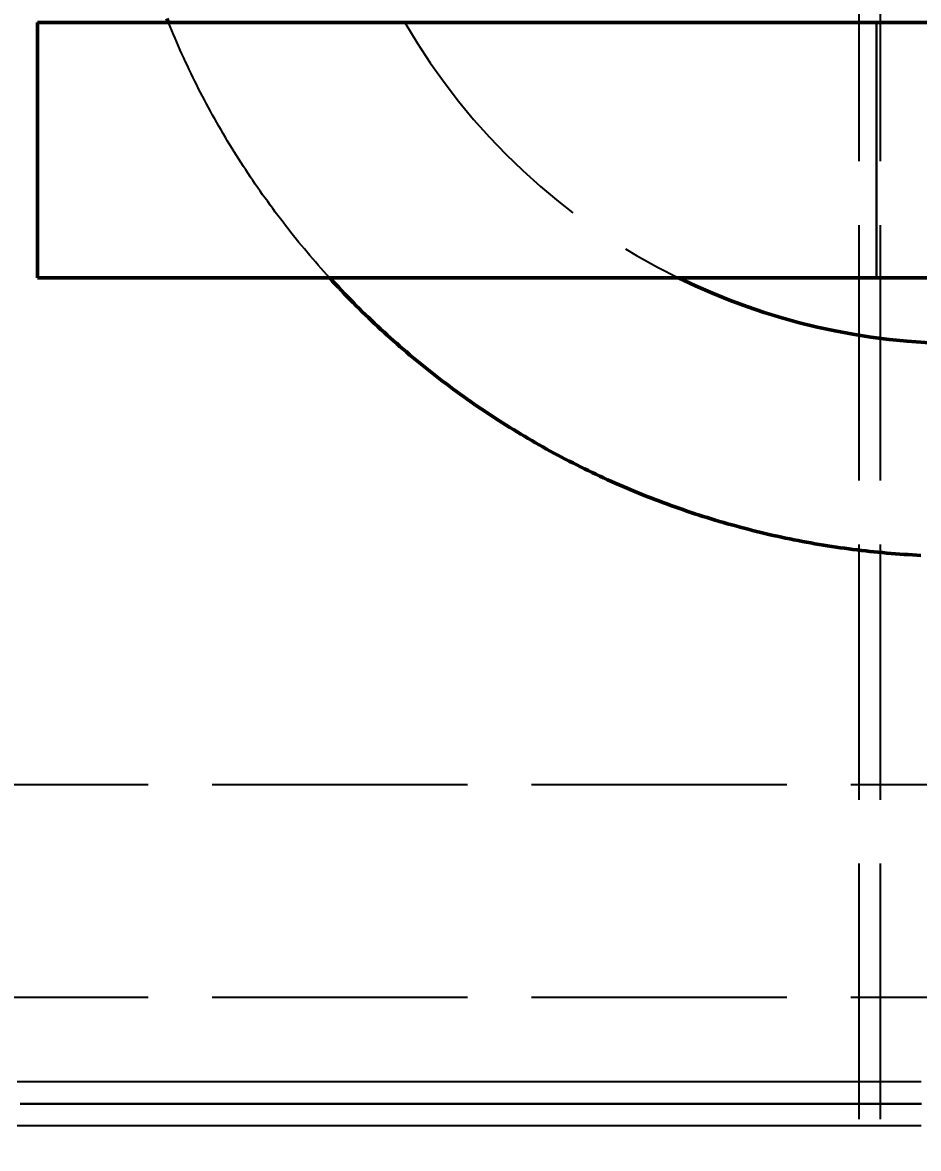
# Model space of a CAD drawing. Header units: millimetres. Extents: x 0 to 594, y 0 to 420.
# Drawn here: x 76.27 to 86.79, y 283.47 to 296.7 of the extents above; entities that cross this region are included whole.
import ezdxf

# ---------------------------------------------------------------- set-up
doc = ezdxf.new("R2010")
doc.units = ezdxf.units.MM
doc.linetypes.add('ISO02-TRAZOS', pattern=[3.75, 3, -0.75])
for name, color, linetype, lineweight in [('01-VISIBLE', 7, 'CONTINUOUS', 50), ('02-OCULTA', 4, 'ISO02-TRAZOS', 25), ('04-COTA', 3, 'CONTINUOUS', 25)]:
    doc.layers.add(name, color=color, linetype=linetype, lineweight=lineweight)
doc.styles.add('ISO3098', font='isocpeur.ttf')
doc.dimstyles.new('FLAMA-ISO', dxfattribs={"dimtxt": 3.5, "dimasz": 3, "dimexe": 2, "dimexo": 1, "dimgap": 1, "dimtad": 1, "dimdec": 1, "dimtxsty": 'ISO3098', "dimcen": 2.5, "dimclrd": 3, "dimclre": 3, "dimclrt": 3, "dimazin": 3, "dimtfac": 1, "dimtmove": 0, "dimatfit": 3, "dimlwd": 25, "dimlwe": 25})

msp = doc.modelspace()

# ---------------------------------------------------------------- linework, layer by layer
at = {"layer": '01-VISIBLE'}
for p, q in [((76.45, 293.7), (76.45, 296.7)), ((76.45, 296.7), (98.15, 296.7)), ((76.45, 293.7), (98.15, 293.7))]:
    msp.add_line(p, q, dxfattribs=at)
for points in [[(77.988, 296.7), (77.969, 296.747)], [(86.824, 290.441), (86.774, 290.444), (86.724, 290.447), (86.674, 290.45), (86.624, 290.453), (86.574, 290.456), (86.524, 290.46), (86.474, 290.464), (86.424, 290.468), (86.374, 290.473), (86.324, 290.477), (86.274, 290.482), (86.224, 290.488), (86.175, 290.493), (86.125, 290.499), (86.075, 290.505), (86.025, 290.511), (85.976, 290.518), (85.926, 290.524), (85.876, 290.531), (85.827, 290.539), (85.777, 290.546), (85.728, 290.554), (85.678, 290.562), (85.629, 290.57), (85.579, 290.578), (85.53, 290.587), (85.481, 290.596), (85.431, 290.605), (85.382, 290.615), (85.333, 290.624), (85.284, 290.634), (85.235, 290.644), (85.186, 290.655), (85.137, 290.666), (85.088, 290.676), (85.039, 290.688), (84.99, 290.699), (84.942, 290.711), (84.893, 290.723), (84.844, 290.735), (84.796, 290.747), (84.747, 290.76), (84.699, 290.772), (84.65, 290.786), (84.602, 290.799), (84.554, 290.812), (84.506, 290.826), (84.457, 290.84), (84.409, 290.855), (84.361, 290.869), (84.314, 290.884), (84.266, 290.899), (84.218, 290.914), (84.17, 290.93), (84.123, 290.945), (84.075, 290.961), (84.028, 290.978), (83.98, 290.994), (83.933, 291.011), (83.886, 291.028), (83.839, 291.045), (83.792, 291.062), (83.745, 291.08), (83.698, 291.098), (83.651, 291.116), (83.605, 291.134), (83.558, 291.153), (83.512, 291.171), (83.465, 291.19), (83.419, 291.21), (83.373, 291.229), (83.327, 291.249), (83.281, 291.269), (83.235, 291.289), (83.189, 291.309), (83.143, 291.33), (83.098, 291.351), (83.052, 291.372), (83.007, 291.393), (82.962, 291.415), (82.917, 291.436), (82.872, 291.458), (82.827, 291.48), (82.782, 291.503), (82.737, 291.526), (82.692, 291.548), (82.648, 291.571), (82.604, 291.595), (82.559, 291.618), (82.515, 291.642), (82.471, 291.666), (82.427, 291.69), (82.384, 291.715), (82.34, 291.739), (82.296, 291.764), (82.253, 291.789), (82.21, 291.814), (82.167, 291.84), (82.124, 291.866), (82.081, 291.892), (82.038, 291.918), (81.995, 291.944), (81.953, 291.971), (81.91, 291.997), (81.868, 292.024), (81.826, 292.052), (81.784, 292.079), (81.742, 292.107), (81.701, 292.134), (81.659, 292.162), (81.618, 292.191), (81.576, 292.219), (81.535, 292.248), (81.494, 292.277), (81.453, 292.306), (81.413, 292.335), (81.372, 292.364), (81.332, 292.394), (81.291, 292.424), (81.251, 292.454), (81.211, 292.484), (81.172, 292.515), (81.132, 292.545), (81.092, 292.576), (81.053, 292.607), (81.014, 292.639), (80.975, 292.67), (80.936, 292.702), (80.897, 292.733), (80.859, 292.765), (80.82, 292.798), (80.782, 292.83), (80.744, 292.863), (80.706, 292.896), (80.668, 292.928), (80.631, 292.962), (80.593, 292.995), (80.556, 293.029), (80.519, 293.062), (80.482, 293.096), (80.446, 293.13), (80.409, 293.165), (80.373, 293.199), (80.336, 293.234), (80.3, 293.268), (80.264, 293.303), (80.229, 293.339), (80.193, 293.374), (80.158, 293.41), (80.123, 293.445), (80.088, 293.481), (80.053, 293.517), (80.018, 293.553), (79.984, 293.59), (79.949, 293.626), (79.915, 293.663), (79.882, 293.7)]]:
    msp.add_lwpolyline(points, dxfattribs=at)
msp.add_arc((87.3, 300.48), 7.55, -116.1019, -63.8981, dxfattribs=at)
at = {"layer": '02-OCULTA'}
for p, q in [((86.1, 276.32), (86.1, 349.747)), ((86.35, 276.32), (86.35, 349.747)), ((76.45, 293.7), (76.45, 296.7)), ((76.45, 296.7), (86.3, 296.7)), ((86.3, 296.7), (88.3, 296.7)), ((86.3, 296.7), (86.3, 293.7)), ((86.3, 293.7), (86.3, 296.7)), ((76.45, 293.7), (86.3, 293.7)), ((86.3, 293.7), (88.3, 293.7)), ((71, 287.75), (105.6, 287.75)), ((71, 285.25), (105.6, 285.25))]:
    msp.add_line(p, q, dxfattribs=at)
for points in [[(79.882, 293.7), (79.848, 293.737), (79.814, 293.774), (79.781, 293.812), (79.747, 293.85), (79.714, 293.887), (79.682, 293.925), (79.649, 293.964), (79.616, 294.002), (79.584, 294.04), (79.552, 294.079), (79.52, 294.118), (79.488, 294.157), (79.457, 294.196), (79.426, 294.235), (79.395, 294.275), (79.364, 294.314), (79.333, 294.354), (79.302, 294.394), (79.272, 294.434), (79.242, 294.474), (79.212, 294.514), (79.182, 294.555), (79.153, 294.596), (79.123, 294.636), (79.094, 294.677), (79.065, 294.718), (79.037, 294.76), (79.008, 294.801), (78.98, 294.843), (78.952, 294.884), (78.924, 294.926), (78.896, 294.968), (78.869, 295.01), (78.842, 295.052), (78.815, 295.095), (78.788, 295.137), (78.761, 295.18), (78.735, 295.222), (78.709, 295.265), (78.683, 295.308), (78.657, 295.351), (78.632, 295.395), (78.606, 295.438), (78.581, 295.482), (78.556, 295.525), (78.532, 295.569), (78.507, 295.613), (78.483, 295.657), (78.459, 295.701), (78.435, 295.745), (78.412, 295.79), (78.388, 295.834), (78.365, 295.879), (78.342, 295.923), (78.32, 295.968), (78.297, 296.013), (78.275, 296.058), (78.253, 296.103), (78.231, 296.149), (78.21, 296.194), (78.188, 296.24), (78.167, 296.285), (78.146, 296.331), (78.126, 296.377), (78.105, 296.422), (78.085, 296.468), (78.065, 296.515), (78.046, 296.561), (78.026, 296.607), (78.007, 296.654), (77.988, 296.7)], [(86.825, 284.256), (86.746, 284.256), (86.666, 284.256), (86.587, 284.256), (86.508, 284.256), (86.429, 284.256), (86.35, 284.256), (86.27, 284.256), (86.191, 284.256), (86.112, 284.256), (86.033, 284.256), (85.954, 284.256), (85.874, 284.256), (85.795, 284.256), (85.716, 284.256), (85.637, 284.256), (85.558, 284.256), (85.478, 284.256), (85.399, 284.256), (85.32, 284.256), (85.241, 284.256), (85.162, 284.256), (85.082, 284.256), (85.003, 284.256), (84.924, 284.256), (84.845, 284.256), (84.766, 284.256), (84.686, 284.256), (84.607, 284.256), (84.528, 284.256), (84.449, 284.256), (84.37, 284.256), (84.29, 284.256), (84.211, 284.256), (84.132, 284.256), (84.053, 284.256), (83.974, 284.256), (83.894, 284.256), (83.815, 284.256), (83.736, 284.256), (83.657, 284.256), (83.578, 284.256), (83.498, 284.256), (83.419, 284.256), (83.34, 284.256), (83.261, 284.256), (83.182, 284.256), (83.102, 284.256), (83.023, 284.256), (82.944, 284.256), (82.865, 284.256), (82.786, 284.256), (82.706, 284.256), (82.627, 284.256), (82.548, 284.256), (82.469, 284.256), (82.39, 284.256), (82.31, 284.256), (82.231, 284.256), (82.152, 284.256), (82.073, 284.256), (81.994, 284.256), (81.914, 284.256), (81.835, 284.256), (81.756, 284.256), (81.677, 284.256), (81.598, 284.256), (81.518, 284.256), (81.439, 284.256), (81.36, 284.256), (81.281, 284.256), (81.202, 284.256), (81.122, 284.256), (81.043, 284.256), (80.964, 284.256), (80.885, 284.256), (80.806, 284.256), (80.726, 284.256), (80.647, 284.256), (80.568, 284.256), (80.489, 284.256), (80.41, 284.256), (80.33, 284.256), (80.251, 284.256), (80.172, 284.256), (80.093, 284.256), (80.014, 284.256), (79.934, 284.256), (79.855, 284.256), (79.776, 284.256), (79.697, 284.256), (79.618, 284.256), (79.538, 284.256), (79.459, 284.256), (79.38, 284.256), (79.301, 284.256), (79.222, 284.256), (79.142, 284.256), (79.063, 284.256), (78.984, 284.256), (78.905, 284.256), (78.826, 284.256), (78.746, 284.256), (78.667, 284.256), (78.588, 284.256), (78.509, 284.256), (78.43, 284.256), (78.35, 284.256), (78.271, 284.256), (78.192, 284.256), (78.113, 284.256), (78.034, 284.256), (77.954, 284.256), (77.875, 284.256), (77.796, 284.256), (77.717, 284.256), (77.638, 284.256), (77.558, 284.256), (77.479, 284.256), (77.4, 284.256), (77.321, 284.256), (77.242, 284.256), (77.162, 284.256), (77.083, 284.256), (77.004, 284.256), (76.925, 284.256), (76.846, 284.256), (76.766, 284.256), (76.687, 284.256), (76.608, 284.256), (76.529, 284.256), (76.45, 284.256), (76.37, 284.256), (76.291, 284.256), (76.212, 284.256)], [(86.825, 284.256), (86.746, 284.256), (86.666, 284.256), (86.587, 284.256), (86.508, 284.256), (86.429, 284.256), (86.35, 284.256), (86.27, 284.256), (86.191, 284.256), (86.112, 284.256), (86.033, 284.256), (85.954, 284.256), (85.874, 284.256), (85.795, 284.256), (85.716, 284.256), (85.637, 284.256), (85.558, 284.256), (85.478, 284.256), (85.399, 284.256), (85.32, 284.256), (85.241, 284.256), (85.162, 284.256), (85.082, 284.256), (85.003, 284.256), (84.924, 284.256), (84.845, 284.256), (84.766, 284.256), (84.686, 284.256), (84.607, 284.256), (84.528, 284.256), (84.449, 284.256), (84.37, 284.256), (84.29, 284.256), (84.211, 284.256), (84.132, 284.256), (84.053, 284.256), (83.974, 284.256), (83.894, 284.256), (83.815, 284.256), (83.736, 284.256), (83.657, 284.256), (83.578, 284.256), (83.498, 284.256), (83.419, 284.256), (83.34, 284.256), (83.261, 284.256), (83.182, 284.256), (83.102, 284.256), (83.023, 284.256), (82.944, 284.256), (82.865, 284.256), (82.786, 284.256), (82.706, 284.256), (82.627, 284.256), (82.548, 284.256), (82.469, 284.256), (82.39, 284.256), (82.31, 284.256), (82.231, 284.256), (82.152, 284.256), (82.073, 284.256), (81.994, 284.256), (81.914, 284.256), (81.835, 284.256), (81.756, 284.256), (81.677, 284.256), (81.598, 284.256), (81.518, 284.256), (81.439, 284.256), (81.36, 284.256), (81.281, 284.256), (81.202, 284.256), (81.122, 284.256), (81.043, 284.256), (80.964, 284.256), (80.885, 284.256), (80.806, 284.256), (80.726, 284.256), (80.647, 284.256), (80.568, 284.256), (80.489, 284.256), (80.41, 284.256), (80.33, 284.256), (80.251, 284.256), (80.172, 284.256), (80.093, 284.256), (80.014, 284.256), (79.934, 284.256), (79.855, 284.256), (79.776, 284.256), (79.697, 284.256), (79.618, 284.256), (79.538, 284.256), (79.459, 284.256), (79.38, 284.256), (79.301, 284.256), (79.222, 284.256), (79.142, 284.256), (79.063, 284.256), (78.984, 284.256), (78.905, 284.256), (78.826, 284.256), (78.746, 284.256), (78.667, 284.256), (78.588, 284.256), (78.509, 284.256), (78.43, 284.256), (78.35, 284.256), (78.271, 284.256), (78.192, 284.256), (78.113, 284.256), (78.034, 284.256), (77.954, 284.256), (77.875, 284.256), (77.796, 284.256), (77.717, 284.256), (77.638, 284.256), (77.558, 284.256), (77.479, 284.256), (77.4, 284.256), (77.321, 284.256), (77.242, 284.256), (77.162, 284.256), (77.083, 284.256), (77.004, 284.256), (76.925, 284.256), (76.846, 284.256), (76.766, 284.256), (76.687, 284.256), (76.608, 284.256), (76.529, 284.256), (76.45, 284.256), (76.37, 284.256), (76.291, 284.256), (76.212, 284.256)], [(86.83, 284), (86.751, 284), (86.673, 284), (86.594, 284), (86.516, 284), (86.438, 284), (86.359, 284), (86.281, 284), (86.202, 284), (86.124, 284), (86.046, 284), (85.967, 284), (85.889, 284), (85.81, 284), (85.732, 284), (85.654, 284), (85.575, 284), (85.497, 284), (85.418, 284), (85.34, 284), (85.262, 284), (85.183, 284), (85.105, 284), (85.026, 284), (84.948, 284), (84.87, 284), (84.791, 284), (84.713, 284), (84.634, 284), (84.556, 284), (84.478, 284), (84.399, 284), (84.321, 284), (84.242, 284), (84.164, 284), (84.086, 284), (84.007, 284), (83.929, 284), (83.85, 284), (83.772, 284), (83.694, 284), (83.615, 284), (83.537, 284), (83.458, 284), (83.38, 284), (83.302, 284), (83.223, 284), (83.145, 284), (83.066, 284), (82.988, 284), (82.91, 284), (82.831, 284), (82.753, 284), (82.674, 284), (82.596, 284), (82.518, 284), (82.439, 284), (82.361, 284), (82.282, 284), (82.204, 284), (82.126, 284), (82.047, 284), (81.969, 284), (81.89, 284), (81.812, 284), (81.734, 284), (81.655, 284), (81.577, 284), (81.498, 284), (81.42, 284), (81.342, 284), (81.263, 284), (81.185, 284), (81.106, 284), (81.028, 284), (80.95, 284), (80.871, 284), (80.793, 284), (80.714, 284), (80.636, 284), (80.558, 284), (80.479, 284), (80.401, 284), (80.322, 284), (80.244, 284), (80.166, 284), (80.087, 284), (80.009, 284), (79.93, 284), (79.852, 284), (79.774, 284), (79.695, 284), (79.617, 284), (79.538, 284), (79.46, 284), (79.382, 284), (79.303, 284), (79.225, 284), (79.146, 284), (79.068, 284), (78.99, 284), (78.911, 284), (78.833, 284), (78.754, 284), (78.676, 284), (78.598, 284), (78.519, 284), (78.441, 284), (78.362, 284), (78.284, 284), (78.206, 284), (78.127, 284), (78.049, 284), (77.97, 284), (77.892, 284), (77.814, 284), (77.735, 284), (77.657, 284), (77.578, 284), (77.5, 284), (77.422, 284), (77.343, 284), (77.265, 284), (77.186, 284), (77.108, 284), (77.03, 284), (76.951, 284), (76.873, 284), (76.794, 284), (76.716, 284), (76.638, 284), (76.559, 284), (76.481, 284), (76.402, 284), (76.324, 284), (76.246, 284)], [(76.246, 284), (76.324, 284), (76.402, 284), (76.481, 284), (76.559, 284), (76.638, 284), (76.716, 284), (76.794, 284), (76.873, 284), (76.951, 284), (77.03, 284), (77.108, 284), (77.186, 284), (77.265, 284), (77.343, 284), (77.422, 284), (77.5, 284), (77.578, 284), (77.657, 284), (77.735, 284), (77.814, 284), (77.892, 284), (77.97, 284), (78.049, 284), (78.127, 284), (78.206, 284), (78.284, 284), (78.362, 284), (78.441, 284), (78.519, 284), (78.598, 284), (78.676, 284), (78.754, 284), (78.833, 284), (78.911, 284), (78.99, 284), (79.068, 284), (79.146, 284), (79.225, 284), (79.303, 284), (79.382, 284), (79.46, 284), (79.538, 284), (79.617, 284), (79.695, 284), (79.774, 284), (79.852, 284), (79.93, 284), (80.009, 284), (80.087, 284), (80.166, 284), (80.244, 284), (80.322, 284), (80.401, 284), (80.479, 284), (80.558, 284), (80.636, 284), (80.714, 284), (80.793, 284), (80.871, 284), (80.95, 284), (81.028, 284), (81.106, 284), (81.185, 284), (81.263, 284), (81.342, 284), (81.42, 284), (81.498, 284), (81.577, 284), (81.655, 284), (81.734, 284), (81.812, 284), (81.89, 284), (81.969, 284), (82.047, 284), (82.126, 284), (82.204, 284), (82.282, 284), (82.361, 284), (82.439, 284), (82.518, 284), (82.596, 284), (82.674, 284), (82.753, 284), (82.831, 284), (82.91, 284), (82.988, 284), (83.066, 284), (83.145, 284), (83.223, 284), (83.302, 284), (83.38, 284), (83.458, 284), (83.537, 284), (83.615, 284), (83.694, 284), (83.772, 284), (83.85, 284), (83.929, 284), (84.007, 284), (84.086, 284), (84.164, 284), (84.242, 284), (84.321, 284), (84.399, 284), (84.478, 284), (84.556, 284), (84.634, 284), (84.713, 284), (84.791, 284), (84.87, 284), (84.948, 284), (85.026, 284), (85.105, 284), (85.183, 284), (85.262, 284), (85.34, 284), (85.418, 284), (85.497, 284), (85.575, 284), (85.654, 284), (85.732, 284), (85.81, 284), (85.889, 284), (85.967, 284), (86.046, 284), (86.124, 284), (86.202, 284), (86.281, 284), (86.359, 284), (86.438, 284), (86.516, 284), (86.594, 284), (86.673, 284), (86.751, 284), (86.83, 284)], [(86.83, 284), (86.751, 284), (86.673, 284), (86.594, 284), (86.516, 284), (86.438, 284), (86.359, 284), (86.281, 284), (86.202, 284), (86.124, 284), (86.046, 284), (85.967, 284), (85.889, 284), (85.81, 284), (85.732, 284), (85.654, 284), (85.575, 284), (85.497, 284), (85.418, 284), (85.34, 284), (85.262, 284), (85.183, 284), (85.105, 284), (85.026, 284), (84.948, 284), (84.87, 284), (84.791, 284), (84.713, 284), (84.634, 284), (84.556, 284), (84.478, 284), (84.399, 284), (84.321, 284), (84.242, 284), (84.164, 284), (84.086, 284), (84.007, 284), (83.929, 284), (83.85, 284), (83.772, 284), (83.694, 284), (83.615, 284), (83.537, 284), (83.458, 284), (83.38, 284), (83.302, 284), (83.223, 284), (83.145, 284), (83.066, 284), (82.988, 284), (82.91, 284), (82.831, 284), (82.753, 284), (82.674, 284), (82.596, 284), (82.518, 284), (82.439, 284), (82.361, 284), (82.282, 284), (82.204, 284), (82.126, 284), (82.047, 284), (81.969, 284), (81.89, 284), (81.812, 284), (81.734, 284), (81.655, 284), (81.577, 284), (81.498, 284), (81.42, 284), (81.342, 284), (81.263, 284), (81.185, 284), (81.106, 284), (81.028, 284), (80.95, 284), (80.871, 284), (80.793, 284), (80.714, 284), (80.636, 284), (80.558, 284), (80.479, 284), (80.401, 284), (80.322, 284), (80.244, 284), (80.166, 284), (80.087, 284), (80.009, 284), (79.93, 284), (79.852, 284), (79.774, 284), (79.695, 284), (79.617, 284), (79.538, 284), (79.46, 284), (79.382, 284), (79.303, 284), (79.225, 284), (79.146, 284), (79.068, 284), (78.99, 284), (78.911, 284), (78.833, 284), (78.754, 284), (78.676, 284), (78.598, 284), (78.519, 284), (78.441, 284), (78.362, 284), (78.284, 284), (78.206, 284), (78.127, 284), (78.049, 284), (77.97, 284), (77.892, 284), (77.814, 284), (77.735, 284), (77.657, 284), (77.578, 284), (77.5, 284), (77.422, 284), (77.343, 284), (77.265, 284), (77.186, 284), (77.108, 284), (77.03, 284), (76.951, 284), (76.873, 284), (76.794, 284), (76.716, 284), (76.638, 284), (76.559, 284), (76.481, 284), (76.402, 284), (76.324, 284), (76.246, 284)], [(76.246, 284), (76.324, 284), (76.402, 284), (76.481, 284), (76.559, 284), (76.638, 284), (76.716, 284), (76.794, 284), (76.873, 284), (76.951, 284), (77.03, 284), (77.108, 284), (77.186, 284), (77.265, 284), (77.343, 284), (77.422, 284), (77.5, 284), (77.578, 284), (77.657, 284), (77.735, 284), (77.814, 284), (77.892, 284), (77.97, 284), (78.049, 284), (78.127, 284), (78.206, 284), (78.284, 284), (78.362, 284), (78.441, 284), (78.519, 284), (78.598, 284), (78.676, 284), (78.754, 284), (78.833, 284), (78.911, 284), (78.99, 284), (79.068, 284), (79.146, 284), (79.225, 284), (79.303, 284), (79.382, 284), (79.46, 284), (79.538, 284), (79.617, 284), (79.695, 284), (79.774, 284), (79.852, 284), (79.93, 284), (80.009, 284), (80.087, 284), (80.166, 284), (80.244, 284), (80.322, 284), (80.401, 284), (80.479, 284), (80.558, 284), (80.636, 284), (80.714, 284), (80.793, 284), (80.871, 284), (80.95, 284), (81.028, 284), (81.106, 284), (81.185, 284), (81.263, 284), (81.342, 284), (81.42, 284), (81.498, 284), (81.577, 284), (81.655, 284), (81.734, 284), (81.812, 284), (81.89, 284), (81.969, 284), (82.047, 284), (82.126, 284), (82.204, 284), (82.282, 284), (82.361, 284), (82.439, 284), (82.518, 284), (82.596, 284), (82.674, 284), (82.753, 284), (82.831, 284), (82.91, 284), (82.988, 284), (83.066, 284), (83.145, 284), (83.223, 284), (83.302, 284), (83.38, 284), (83.458, 284), (83.537, 284), (83.615, 284), (83.694, 284), (83.772, 284), (83.85, 284), (83.929, 284), (84.007, 284), (84.086, 284), (84.164, 284), (84.242, 284), (84.321, 284), (84.399, 284), (84.478, 284), (84.556, 284), (84.634, 284), (84.713, 284), (84.791, 284), (84.87, 284), (84.948, 284), (85.026, 284), (85.105, 284), (85.183, 284), (85.262, 284), (85.34, 284), (85.418, 284), (85.497, 284), (85.575, 284), (85.654, 284), (85.732, 284), (85.81, 284), (85.889, 284), (85.967, 284), (86.046, 284), (86.124, 284), (86.202, 284), (86.281, 284), (86.359, 284), (86.438, 284), (86.516, 284), (86.594, 284), (86.673, 284), (86.751, 284), (86.83, 284)], [(86.82, 284), (86.74, 284), (86.66, 284), (86.58, 284), (86.5, 284), (86.42, 284), (86.34, 284), (86.26, 284), (86.18, 284), (86.1, 284), (86.02, 284), (85.94, 284), (85.86, 284), (85.78, 284), (85.7, 284), (85.62, 284), (85.54, 284), (85.46, 284), (85.38, 284), (85.3, 284), (85.22, 284), (85.14, 284), (85.06, 284), (84.98, 284), (84.9, 284), (84.82, 284), (84.74, 284), (84.66, 284), (84.58, 284), (84.5, 284), (84.42, 284), (84.34, 284), (84.26, 284), (84.18, 284), (84.1, 284), (84.02, 284), (83.94, 284), (83.86, 284), (83.78, 284), (83.7, 284), (83.62, 284), (83.54, 284), (83.46, 284), (83.38, 284), (83.3, 284), (83.22, 284), (83.14, 284), (83.06, 284), (82.98, 284), (82.9, 284), (82.82, 284), (82.74, 284), (82.66, 284), (82.58, 284), (82.5, 284), (82.42, 284), (82.34, 284), (82.26, 284), (82.18, 284), (82.1, 284), (82.02, 284), (81.94, 284), (81.86, 284), (81.78, 284), (81.7, 284), (81.62, 284), (81.54, 284), (81.46, 284), (81.38, 284), (81.3, 284), (81.22, 284), (81.14, 284), (81.06, 284), (80.98, 284), (80.9, 284), (80.82, 284), (80.74, 284), (80.66, 284), (80.58, 284), (80.5, 284), (80.42, 284), (80.34, 284), (80.26, 284), (80.18, 284), (80.1, 284), (80.02, 284), (79.94, 284), (79.86, 284), (79.78, 284), (79.7, 284), (79.62, 284), (79.54, 284), (79.46, 284), (79.38, 284), (79.3, 284), (79.22, 284), (79.14, 284), (79.06, 284), (78.98, 284), (78.9, 284), (78.82, 284), (78.74, 284), (78.66, 284), (78.58, 284), (78.5, 284), (78.42, 284), (78.34, 284), (78.26, 284), (78.18, 284), (78.1, 284), (78.02, 284), (77.94, 284), (77.86, 284), (77.78, 284), (77.7, 284), (77.62, 284), (77.54, 284), (77.46, 284), (77.38, 284), (77.3, 284), (77.22, 284), (77.14, 284), (77.06, 284), (76.98, 284), (76.9, 284), (76.82, 284), (76.74, 284), (76.66, 284), (76.58, 284), (76.5, 284), (76.42, 284), (76.34, 284), (76.26, 284)], [(76.26, 284), (76.34, 284), (76.42, 284), (76.5, 284), (76.58, 284), (76.66, 284), (76.74, 284), (76.82, 284), (76.9, 284), (76.98, 284), (77.06, 284), (77.14, 284), (77.22, 284), (77.3, 284), (77.38, 284), (77.46, 284), (77.54, 284), (77.62, 284), (77.7, 284), (77.78, 284), (77.86, 284), (77.94, 284), (78.02, 284), (78.1, 284), (78.18, 284), (78.26, 284), (78.34, 284), (78.42, 284), (78.5, 284), (78.58, 284), (78.66, 284), (78.74, 284), (78.82, 284), (78.9, 284), (78.98, 284), (79.06, 284), (79.14, 284), (79.22, 284), (79.3, 284), (79.38, 284), (79.46, 284), (79.54, 284), (79.62, 284), (79.7, 284), (79.78, 284), (79.86, 284), (79.94, 284), (80.02, 284), (80.1, 284), (80.18, 284), (80.26, 284), (80.34, 284), (80.42, 284), (80.5, 284), (80.58, 284), (80.66, 284), (80.74, 284), (80.82, 284), (80.9, 284), (80.98, 284), (81.06, 284), (81.14, 284), (81.22, 284), (81.3, 284), (81.38, 284), (81.46, 284), (81.54, 284), (81.62, 284), (81.7, 284), (81.78, 284), (81.86, 284), (81.94, 284), (82.02, 284), (82.1, 284), (82.18, 284), (82.26, 284), (82.34, 284), (82.42, 284), (82.5, 284), (82.58, 284), (82.66, 284), (82.74, 284), (82.82, 284), (82.9, 284), (82.98, 284), (83.06, 284), (83.14, 284), (83.22, 284), (83.3, 284), (83.38, 284), (83.46, 284), (83.54, 284), (83.62, 284), (83.7, 284), (83.78, 284), (83.86, 284), (83.94, 284), (84.02, 284), (84.1, 284), (84.18, 284), (84.26, 284), (84.34, 284), (84.42, 284), (84.5, 284), (84.58, 284), (84.66, 284), (84.74, 284), (84.82, 284), (84.9, 284), (84.98, 284), (85.06, 284), (85.14, 284), (85.22, 284), (85.3, 284), (85.38, 284), (85.46, 284), (85.54, 284), (85.62, 284), (85.7, 284), (85.78, 284), (85.86, 284), (85.94, 284), (86.02, 284), (86.1, 284), (86.18, 284), (86.26, 284), (86.34, 284), (86.42, 284), (86.5, 284), (86.58, 284), (86.66, 284), (86.74, 284), (86.82, 284)], [(86.82, 284), (86.74, 284), (86.66, 284), (86.58, 284), (86.5, 284), (86.42, 284), (86.34, 284), (86.26, 284), (86.18, 284), (86.1, 284), (86.02, 284), (85.94, 284), (85.86, 284), (85.78, 284), (85.7, 284), (85.62, 284), (85.54, 284), (85.46, 284), (85.38, 284), (85.3, 284), (85.22, 284), (85.14, 284), (85.06, 284), (84.98, 284), (84.9, 284), (84.82, 284), (84.74, 284), (84.66, 284), (84.58, 284), (84.5, 284), (84.42, 284), (84.34, 284), (84.26, 284), (84.18, 284), (84.1, 284), (84.02, 284), (83.94, 284), (83.86, 284), (83.78, 284), (83.7, 284), (83.62, 284), (83.54, 284), (83.46, 284), (83.38, 284), (83.3, 284), (83.22, 284), (83.14, 284), (83.06, 284), (82.98, 284), (82.9, 284), (82.82, 284), (82.74, 284), (82.66, 284), (82.58, 284), (82.5, 284), (82.42, 284), (82.34, 284), (82.26, 284), (82.18, 284), (82.1, 284), (82.02, 284), (81.94, 284), (81.86, 284), (81.78, 284), (81.7, 284), (81.62, 284), (81.54, 284), (81.46, 284), (81.38, 284), (81.3, 284), (81.22, 284), (81.14, 284), (81.06, 284), (80.98, 284), (80.9, 284), (80.82, 284), (80.74, 284), (80.66, 284), (80.58, 284), (80.5, 284), (80.42, 284), (80.34, 284), (80.26, 284), (80.18, 284), (80.1, 284), (80.02, 284), (79.94, 284), (79.86, 284), (79.78, 284), (79.7, 284), (79.62, 284), (79.54, 284), (79.46, 284), (79.38, 284), (79.3, 284), (79.22, 284), (79.14, 284), (79.06, 284), (78.98, 284), (78.9, 284), (78.82, 284), (78.74, 284), (78.66, 284), (78.58, 284), (78.5, 284), (78.42, 284), (78.34, 284), (78.26, 284), (78.18, 284), (78.1, 284), (78.02, 284), (77.94, 284), (77.86, 284), (77.78, 284), (77.7, 284), (77.62, 284), (77.54, 284), (77.46, 284), (77.38, 284), (77.3, 284), (77.22, 284), (77.14, 284), (77.06, 284), (76.98, 284), (76.9, 284), (76.82, 284), (76.74, 284), (76.66, 284), (76.58, 284), (76.5, 284), (76.42, 284), (76.34, 284), (76.26, 284)], [(76.26, 284), (76.34, 284), (76.42, 284), (76.5, 284), (76.58, 284), (76.66, 284), (76.74, 284), (76.82, 284), (76.9, 284), (76.98, 284), (77.06, 284), (77.14, 284), (77.22, 284), (77.3, 284), (77.38, 284), (77.46, 284), (77.54, 284), (77.62, 284), (77.7, 284), (77.78, 284), (77.86, 284), (77.94, 284), (78.02, 284), (78.1, 284), (78.18, 284), (78.26, 284), (78.34, 284), (78.42, 284), (78.5, 284), (78.58, 284), (78.66, 284), (78.74, 284), (78.82, 284), (78.9, 284), (78.98, 284), (79.06, 284), (79.14, 284), (79.22, 284), (79.3, 284), (79.38, 284), (79.46, 284), (79.54, 284), (79.62, 284), (79.7, 284), (79.78, 284), (79.86, 284), (79.94, 284), (80.02, 284), (80.1, 284), (80.18, 284), (80.26, 284), (80.34, 284), (80.42, 284), (80.5, 284), (80.58, 284), (80.66, 284), (80.74, 284), (80.82, 284), (80.9, 284), (80.98, 284), (81.06, 284), (81.14, 284), (81.22, 284), (81.3, 284), (81.38, 284), (81.46, 284), (81.54, 284), (81.62, 284), (81.7, 284), (81.78, 284), (81.86, 284), (81.94, 284), (82.02, 284), (82.1, 284), (82.18, 284), (82.26, 284), (82.34, 284), (82.42, 284), (82.5, 284), (82.58, 284), (82.66, 284), (82.74, 284), (82.82, 284), (82.9, 284), (82.98, 284), (83.06, 284), (83.14, 284), (83.22, 284), (83.3, 284), (83.38, 284), (83.46, 284), (83.54, 284), (83.62, 284), (83.7, 284), (83.78, 284), (83.86, 284), (83.94, 284), (84.02, 284), (84.1, 284), (84.18, 284), (84.26, 284), (84.34, 284), (84.42, 284), (84.5, 284), (84.58, 284), (84.66, 284), (84.74, 284), (84.82, 284), (84.9, 284), (84.98, 284), (85.06, 284), (85.14, 284), (85.22, 284), (85.3, 284), (85.38, 284), (85.46, 284), (85.54, 284), (85.62, 284), (85.7, 284), (85.78, 284), (85.86, 284), (85.94, 284), (86.02, 284), (86.1, 284), (86.18, 284), (86.26, 284), (86.34, 284), (86.42, 284), (86.5, 284), (86.58, 284), (86.66, 284), (86.74, 284), (86.82, 284)], [(76.212, 283.744), (76.291, 283.744), (76.37, 283.744), (76.45, 283.744), (76.529, 283.744), (76.608, 283.744), (76.687, 283.744), (76.766, 283.744), (76.846, 283.744), (76.925, 283.744), (77.004, 283.744), (77.083, 283.744), (77.162, 283.744), (77.242, 283.744), (77.321, 283.744), (77.4, 283.744), (77.479, 283.744), (77.558, 283.744), (77.638, 283.744), (77.717, 283.744), (77.796, 283.744), (77.875, 283.744), (77.954, 283.744), (78.034, 283.744), (78.113, 283.744), (78.192, 283.744), (78.271, 283.744), (78.35, 283.744), (78.43, 283.744), (78.509, 283.744), (78.588, 283.744), (78.667, 283.744), (78.746, 283.744), (78.826, 283.744), (78.905, 283.744), (78.984, 283.744), (79.063, 283.744), (79.142, 283.744), (79.222, 283.744), (79.301, 283.744), (79.38, 283.744), (79.459, 283.744), (79.538, 283.744), (79.618, 283.744), (79.697, 283.744), (79.776, 283.744), (79.855, 283.744), (79.934, 283.744), (80.014, 283.744), (80.093, 283.744), (80.172, 283.744), (80.251, 283.744), (80.33, 283.744), (80.41, 283.744), (80.489, 283.744), (80.568, 283.744), (80.647, 283.744), (80.726, 283.744), (80.806, 283.744), (80.885, 283.744), (80.964, 283.744), (81.043, 283.744), (81.122, 283.744), (81.202, 283.744), (81.281, 283.744), (81.36, 283.744), (81.439, 283.744), (81.518, 283.744), (81.598, 283.744), (81.677, 283.744), (81.756, 283.744), (81.835, 283.744), (81.914, 283.744), (81.994, 283.744), (82.073, 283.744), (82.152, 283.744), (82.231, 283.744), (82.31, 283.744), (82.39, 283.744), (82.469, 283.744), (82.548, 283.744), (82.627, 283.744), (82.706, 283.744), (82.786, 283.744), (82.865, 283.744), (82.944, 283.744), (83.023, 283.744), (83.102, 283.744), (83.182, 283.744), (83.261, 283.744), (83.34, 283.744), (83.419, 283.744), (83.498, 283.744), (83.578, 283.744), (83.657, 283.744), (83.736, 283.744), (83.815, 283.744), (83.894, 283.744), (83.974, 283.744), (84.053, 283.744), (84.132, 283.744), (84.211, 283.744), (84.29, 283.744), (84.37, 283.744), (84.449, 283.744), (84.528, 283.744), (84.607, 283.744), (84.686, 283.744), (84.766, 283.744), (84.845, 283.744), (84.924, 283.744), (85.003, 283.744), (85.082, 283.744), (85.162, 283.744), (85.241, 283.744), (85.32, 283.744), (85.399, 283.744), (85.478, 283.744), (85.558, 283.744), (85.637, 283.744), (85.716, 283.744), (85.795, 283.744), (85.874, 283.744), (85.954, 283.744), (86.033, 283.744), (86.112, 283.744), (86.191, 283.744), (86.27, 283.744), (86.35, 283.744), (86.429, 283.744), (86.508, 283.744), (86.587, 283.744), (86.666, 283.744), (86.746, 283.744), (86.825, 283.744)], [(76.212, 283.744), (76.291, 283.744), (76.37, 283.744), (76.45, 283.744), (76.529, 283.744), (76.608, 283.744), (76.687, 283.744), (76.766, 283.744), (76.846, 283.744), (76.925, 283.744), (77.004, 283.744), (77.083, 283.744), (77.162, 283.744), (77.242, 283.744), (77.321, 283.744), (77.4, 283.744), (77.479, 283.744), (77.558, 283.744), (77.638, 283.744), (77.717, 283.744), (77.796, 283.744), (77.875, 283.744), (77.954, 283.744), (78.034, 283.744), (78.113, 283.744), (78.192, 283.744), (78.271, 283.744), (78.35, 283.744), (78.43, 283.744), (78.509, 283.744), (78.588, 283.744), (78.667, 283.744), (78.746, 283.744), (78.826, 283.744), (78.905, 283.744), (78.984, 283.744), (79.063, 283.744), (79.142, 283.744), (79.222, 283.744), (79.301, 283.744), (79.38, 283.744), (79.459, 283.744), (79.538, 283.744), (79.618, 283.744), (79.697, 283.744), (79.776, 283.744), (79.855, 283.744), (79.934, 283.744), (80.014, 283.744), (80.093, 283.744), (80.172, 283.744), (80.251, 283.744), (80.33, 283.744), (80.41, 283.744), (80.489, 283.744), (80.568, 283.744), (80.647, 283.744), (80.726, 283.744), (80.806, 283.744), (80.885, 283.744), (80.964, 283.744), (81.043, 283.744), (81.122, 283.744), (81.202, 283.744), (81.281, 283.744), (81.36, 283.744), (81.439, 283.744), (81.518, 283.744), (81.598, 283.744), (81.677, 283.744), (81.756, 283.744), (81.835, 283.744), (81.914, 283.744), (81.994, 283.744), (82.073, 283.744), (82.152, 283.744), (82.231, 283.744), (82.31, 283.744), (82.39, 283.744), (82.469, 283.744), (82.548, 283.744), (82.627, 283.744), (82.706, 283.744), (82.786, 283.744), (82.865, 283.744), (82.944, 283.744), (83.023, 283.744), (83.102, 283.744), (83.182, 283.744), (83.261, 283.744), (83.34, 283.744), (83.419, 283.744), (83.498, 283.744), (83.578, 283.744), (83.657, 283.744), (83.736, 283.744), (83.815, 283.744), (83.894, 283.744), (83.974, 283.744), (84.053, 283.744), (84.132, 283.744), (84.211, 283.744), (84.29, 283.744), (84.37, 283.744), (84.449, 283.744), (84.528, 283.744), (84.607, 283.744), (84.686, 283.744), (84.766, 283.744), (84.845, 283.744), (84.924, 283.744), (85.003, 283.744), (85.082, 283.744), (85.162, 283.744), (85.241, 283.744), (85.32, 283.744), (85.399, 283.744), (85.478, 283.744), (85.558, 283.744), (85.637, 283.744), (85.716, 283.744), (85.795, 283.744), (85.874, 283.744), (85.954, 283.744), (86.033, 283.744), (86.112, 283.744), (86.191, 283.744), (86.27, 283.744), (86.35, 283.744), (86.429, 283.744), (86.508, 283.744), (86.587, 283.744), (86.666, 283.744), (86.746, 283.744), (86.825, 283.744)]]:
    msp.add_lwpolyline(points, dxfattribs=at)
msp.add_arc((87.3, 300.48), 7.55, -149.9562, -116.1019, dxfattribs=at)

# ---------------------------------------------------------------- dimensions: what is measured, and where the dimension line sits
at = {"layer": '04-COTA'}
msp.add_linear_dim(base=(53, 269), p1=(71.3, 269), p2=(84.3, 351.367), angle=90, dimstyle='FLAMA-ISO', override={"dimlfac": 10}, dxfattribs=at).render()

doc.saveas('drawing.dxf')
